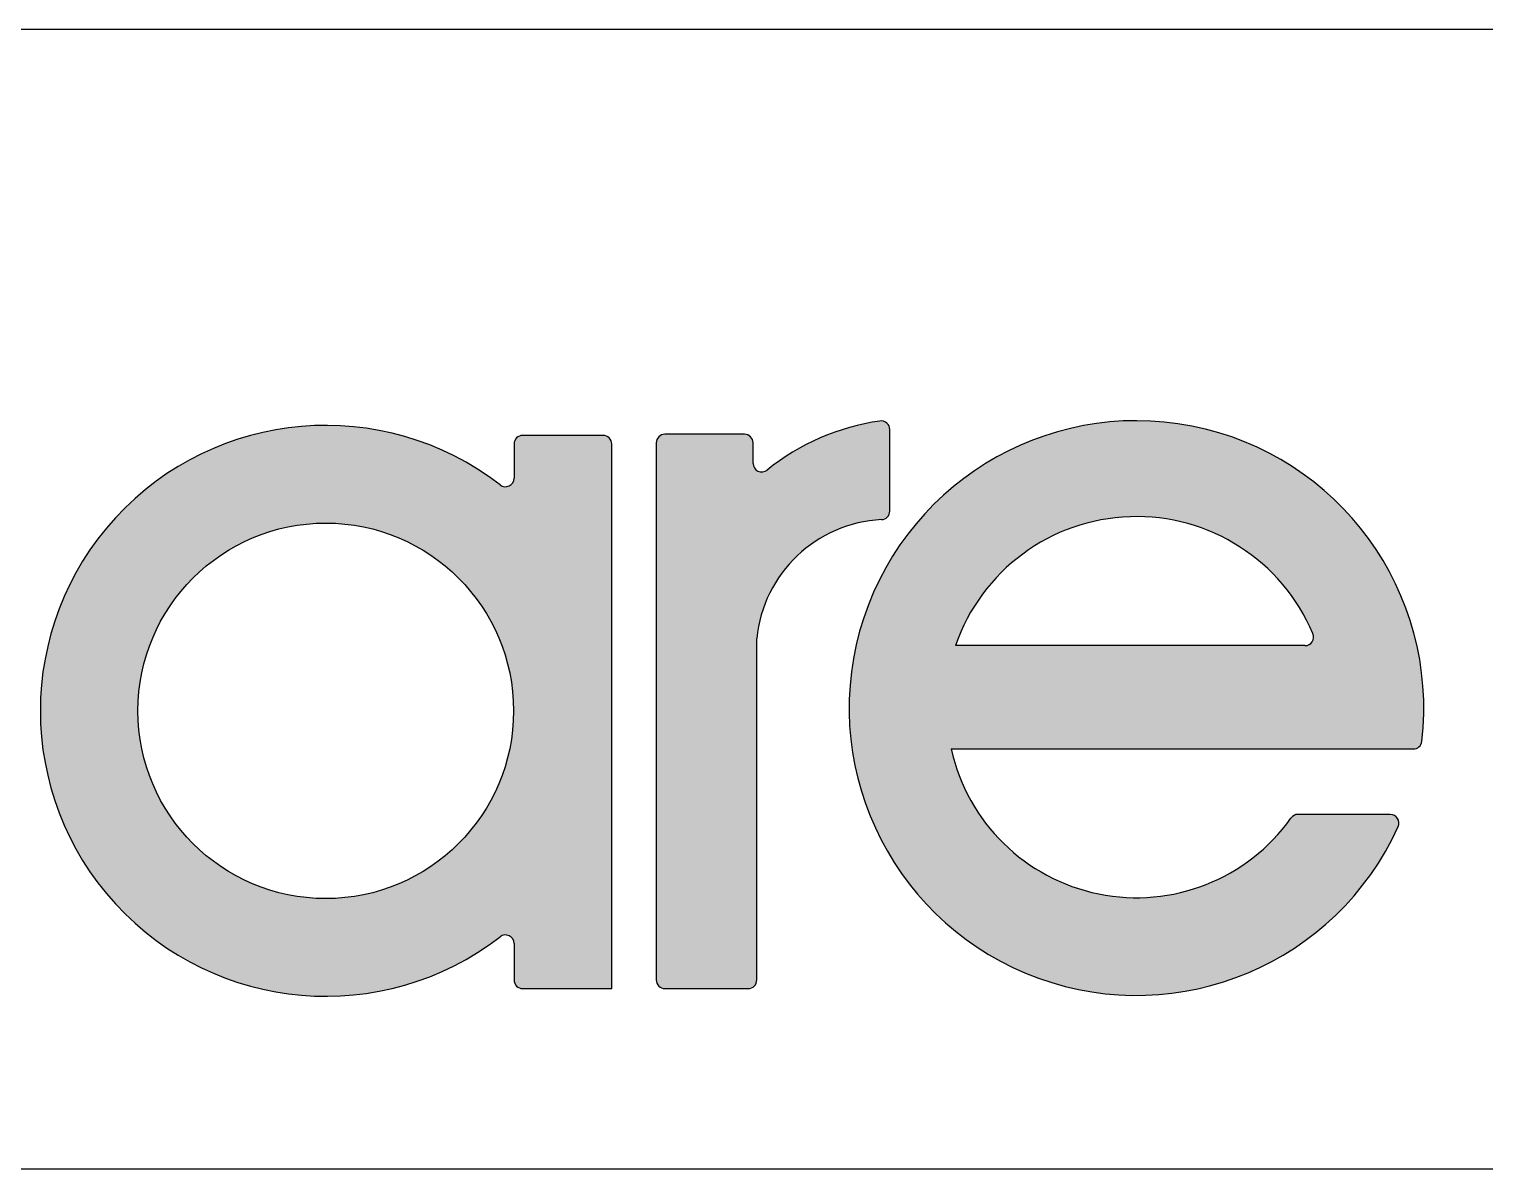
# Model space of a CAD drawing. Header units: millimetres. Extents: x 1 to 107, y 1 to 69.
# Drawn here: x 82.359 to 85.907, y 13.212 to 15.99 of the extents above; entities that cross this region are included whole.
import ezdxf

# ---------------------------------------------------------------- set-up
doc = ezdxf.new("R2010")
doc.units = ezdxf.units.MM
doc.header["$LTSCALE"] = 0.25
doc.layers.add('AM_VIS', color=179, linetype='Continuous', lineweight=35)
doc.layers.add('FORMAT', color=7, linetype='Continuous')
doc.layers.add('SLD-0', color=179, linetype='Continuous')

# ---------------------------------------------------------------- blocks, each defined once
blk = doc.blocks.new('Creare PDM Title Block')
at = {"layer": 'FORMAT'}
for p, q in [((76.2, 15.9899934326), (136.5213329023, 15.9899934326)), ((109.5375, 13.2118684326), (136.525, 13.2118684326))]:
    blk.add_line(p, q, dxfattribs=at)
blk = doc.blocks.new('Block2')
at = {"linetype": 'Continuous'}
h = blk.add_hatch(color=7, dxfattribs=at)
edge = h.paths.add_edge_path(flags=0)
edge.add_line((1.875160442579915, 0.0068270123485502), (1.947660442579917, 0.0068270123485502))
edge.add_arc((1.947660442579917, 0.0143270123485499), 0.0074999999999993, 270.0000000000008, 360.0000000000074)
edge.add_line((1.955160442579915, 0.0143270123485507), (1.955160442579915, 0.3115391207670999))
edge.add_arc((2.06932847364532, 0.300432971186153), 0.1147069565277787, 92.75434079769622, 174.4438074686473, ccw=False)
edge.add_arc((2.063455964710795, 0.4224987479730822), 0.0074999999999995, 272.7543407976863, 359.9999999999877)
edge.add_line((2.070955964710794, 0.4224987479730805), (2.070955964710796, 0.4934076341201882))
edge.add_arc((2.063455964710799, 0.4934076341201891), 0.0074999999999983, 359.999999999994, 458.0998803388313)
edge.add_arc((2.090871078041181, 0.3007761236355367), 0.2020725758438636, 98.0998803388246, 128.8459191946588)
edge.add_arc((1.959421247777982, 0.4639986915286063), 0.0074999999999991, 180.0000000000068, 308.8459191946639, ccw=False)
edge.add_line((1.951921247777983, 0.4639986915286054), (1.951921247777983, 0.4818650363752177))
edge.add_arc((1.944421247777983, 0.4818650363752185), 0.0075000000000001, 359.999999999994, 449.9999999999873)
edge.add_line((1.944421247777985, 0.4893650363752182), (1.875160442579915, 0.4893650363752182))
edge.add_arc((1.875160442579917, 0.4818650363752185), 0.0075000000000001, 90.00000000001357, 180.0000000000076)
edge.add_line((1.867660442579916, 0.4818650363752177), (1.867660442579916, 0.0143270123485508))
edge.add_arc((1.875160442579917, 0.0143270123485499), 0.0075000000000001, 179.9999999999934, 269.9999999999872)
at = {"layer": 'AM_VIS'}
h = blk.add_hatch(color=256, dxfattribs=at)
edge = h.paths.add_edge_path(flags=0)
edge.add_line((1.743846511517803, 0.0459778577172679), (1.743846511517803, 0.0143270123485507))
edge.add_arc((1.751346511517804, 0.0143270123485507), 0.0075000000000006, 180, 270.0000000000008)
edge.add_line((1.751346511517804, 0.0068270123485502), (1.8288465115178, 0.0068270123485502))
edge.add_line((1.8288465115178, 0.0068270123485502), (1.8288465115178, 0.480803482844923))
edge.add_arc((1.821346511517801, 0.4808034828449239), 0.0074999999999988, 359.999999999994, 450.0000000000008)
edge.add_line((1.821346511517801, 0.4883034828449228), (1.751346511517804, 0.4883034828449228))
edge.add_arc((1.751346511517804, 0.480803482844923), 0.0075000000000001, 90, 180)
edge.add_line((1.743846511517803, 0.480803482844923), (1.743846511517803, 0.4511403622448253))
edge.add_arc((1.736346511517803, 0.4511403622448262), 0.0074999999999992, 232.3187963888567, 359.99999999999363, ccw=False)
edge.add_arc((1.579880057940584, 0.2485591099810483), 0.2484705351476874, 52.31879638884803, 307.6812036111525)
edge.add_arc((1.736346511517803, 0.0459778577172687), 0.0074999999999996, -7.389644451905042e-12, 127.6812036111464, ccw=False)
edge = h.paths.add_edge_path(flags=0)
edge.add_arc((1.579880057940584, 0.2485591099810483), 0.1634705351476837, 0, 360)
h = blk.add_hatch(color=256, dxfattribs=at)
edge = h.paths.add_edge_path(flags=0)
edge.add_arc((2.426305612227379, 0.1508894198807521), 0.0075000000000045, 90, 144.5563902822162)
edge.add_arc((2.285675465677814, 0.2509912473342068), 0.1651186953318484, 192.4666446795565, 324.5563902822139, ccw=False)
edge.add_line((2.124449964670713, 0.2153468736814284), (2.526656223325026, 0.2153468736814284))
edge.add_arc((2.526656223325025, 0.2228468736814289), 0.0075000000000009, 270.0000000000143, 353.3385492886138)
edge.add_arc((2.285675465677814, 0.2509912473342068), 0.2501186953318549, 353.3385492886076, 695.6324183235639)
edge.add_arc((2.506681020958696, 0.1508894198807556), 0.0075000000000003, 335.6324183235612, 450.0000000000008)
edge.add_line((2.506681020958696, 0.1583894198807561), (2.426305612227379, 0.1583894198807561))
edge = h.paths.add_edge_path(flags=0)
edge.add_arc((2.285675465677814, 0.2509912473342068), 0.1666815521032955, 22.86650716329717, 160.9674877343754, ccw=False)
edge.add_arc((2.432347371710323, 0.3128468736814261), 0.0074999999999985, -89.99999999998732, 22.866507163302174, ccw=False)
edge.add_line((2.432347371710324, 0.3053468736814282), (2.128105780471671, 0.3053468736814308))
at = {"layer": 'SLD-0'}
for p, q in [((1.8213465115, 0.4883034828), (1.7513465115, 0.4883034828)), ((1.8676604426, 0.4818650364), (1.8676604426, 0.0143270123)), ((1.9444212478, 0.4893650364), (1.8751604426, 0.4893650364)), ((1.9519212478, 0.4639986915), (1.9519212478, 0.4818650364)), ((2.0709559647, 0.422498748), (2.0709559647, 0.4934076341)), ((1.7438465115, 0.4808034828), (1.7438465115, 0.4511403622)), ((1.8288465115, 0.0068270123), (1.8288465115, 0.4808034828)), ((1.9551604426, 0.0143270123), (1.9551604426, 0.3115391208)), ((2.4323473717, 0.3053468737), (2.1281057805, 0.3053468737)), ((2.1244499647, 0.2153468737), (2.5266562233, 0.2153468737)), ((2.506681021, 0.1583894199), (2.4263056122, 0.1583894199)), ((1.7438465115, 0.0459778577), (1.7438465115, 0.0143270123)), ((1.7513465115, 0.0068270123), (1.8288465115, 0.0068270123)), ((1.8751604426, 0.0068270123), (1.9476604426, 0.0068270123))]:
    blk.add_line(p, q, dxfattribs=at)
blk.add_circle((1.5798800579, 0.24855911), 0.1634705351476837, dxfattribs=at)
for centre, radius, start, end in [((1.5798800579, 0.24855911), 0.2484705351476878, 52.3187963888, 307.6812036112), ((2.090871078, 0.3007761236), 0.2020725758438641, 98.0998803388, 128.8459191947), ((2.2856754657, 0.2509912473), 0.2501186953318551, 353.3385492886, 335.6324183236), ((2.0634559647, 0.4934076341), 0.0074999999999994, 360, 98.0998803388), ((1.7513465115, 0.4808034828), 0.0075000000000005, 90, 180), ((1.8213465115, 0.4808034828), 0.007499999999999, 360, 90), ((1.8751604426, 0.4818650364), 0.0075000000000007, 90, 180), ((1.9444212478, 0.4818650364), 0.0075000000000005, 360, 90), ((1.9594212478, 0.4639986915), 0.0074999999999994, 180, 308.8459191947), ((1.7363465115, 0.4511403622), 0.0075000000000005, 232.3187963888, 360), ((2.0634559647, 0.422498748), 0.0075000000000002, 272.7543407977, 360), ((2.0693284736, 0.3004329712), 0.114706956527779, 92.7543407977, 174.4438074686), ((2.2856754657, 0.2509912473), 0.1666815521032998, 22.8665071633, 160.9674877344), ((2.4323473717, 0.3128468737), 0.0074999999999991, 270, 22.8665071633), ((2.5266562233, 0.2228468737), 0.0075000000000013, 270, 353.3385492886), ((2.2856754657, 0.2509912473), 0.1651186953318546, 192.4666446796, 324.5563902822), ((2.4263056122, 0.1508894199), 0.0075000000000051, 90, 144.5563902822), ((2.506681021, 0.1508894199), 0.0075000000000006, 335.6324183236, 90), ((1.7363465115, 0.0459778577), 0.0075000000000005, 360, 127.6812036111), ((1.7513465115, 0.0143270123), 0.0075000000000006, 180, 270), ((1.8751604426, 0.0143270123), 0.0075000000000007, 180, 270), ((1.9476604426, 0.0143270123), 0.0074999999999997, 270, 0)]:
    blk.add_arc(centre, radius, start, end, dxfattribs=at)

msp = doc.modelspace()

# ---------------------------------------------------------------- block references
at = {"color": 7, "linetype": 'Continuous'}
msp.add_blockref('Creare PDM Title Block', (-31.7459223616, -5.907e-06), dxfattribs=at)
at = {"color": 7, "linetype": 'Continuous', "xscale": 2.8, "yscale": 2.8, "zscale": 2.8}
msp.add_blockref('Block2', (78.6579488871, 13.6323596584), dxfattribs=at)

doc.saveas('drawing.dxf')
